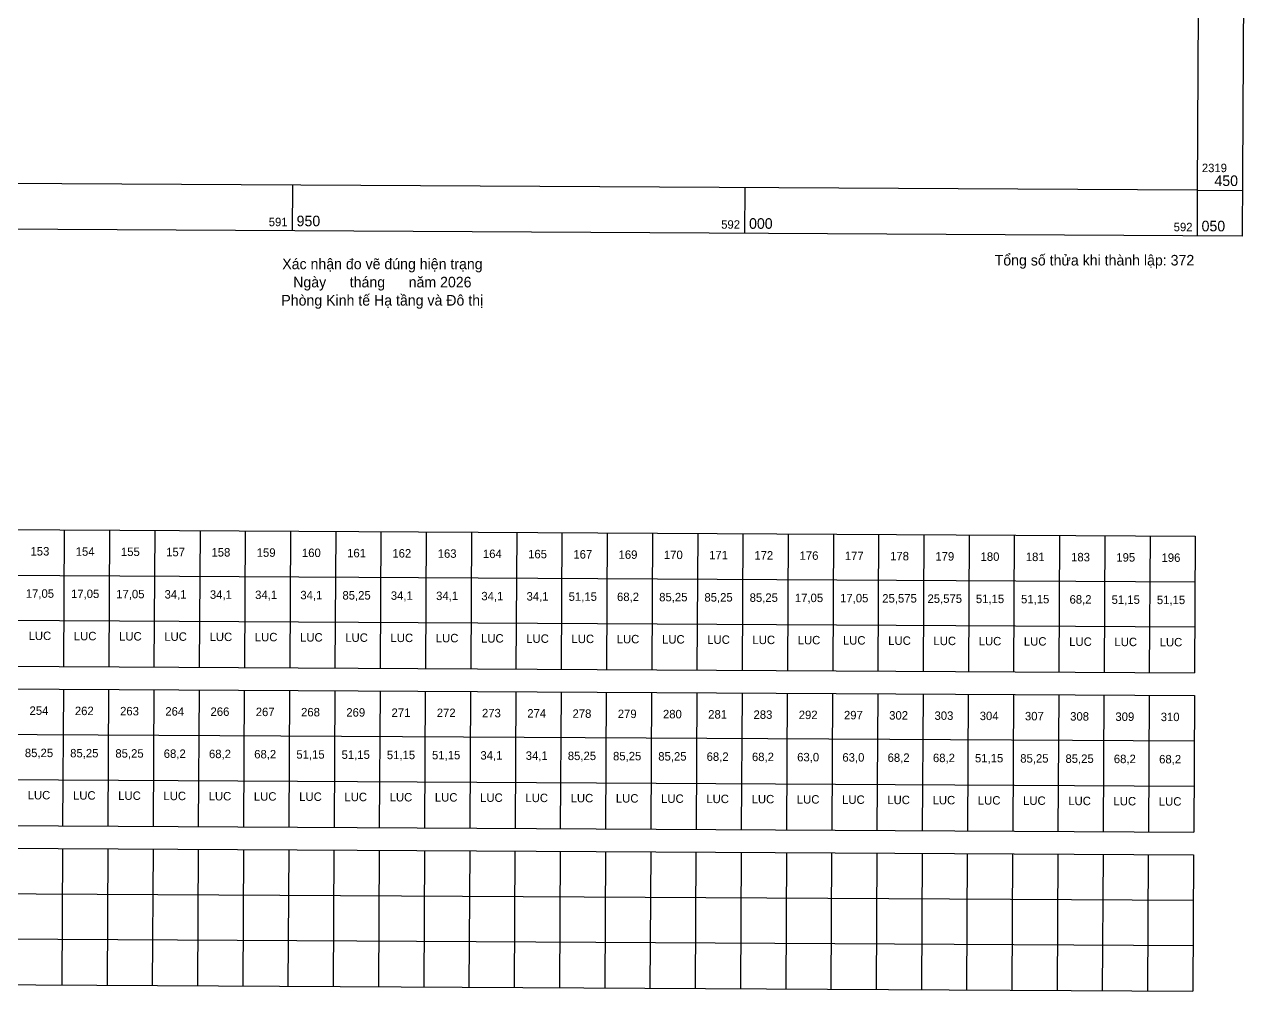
# Model space of a CAD drawing. Header units: metres. Extents: x 591850 to 11787374, y 2319432 to 2388242.
# Drawn here: x 11787159.1 to 11787305.3, y 2387736.4 to 2387850.7 of the extents above; entities that cross this region are included whole.
import ezdxf
from ezdxf.enums import TextEntityAlignment as Align

# ---------------------------------------------------------------- set-up
doc = ezdxf.new("R2010")
doc.units = ezdxf.units.M
doc.layers.add('FeatureAttribs', color=7, linetype='Continuous')
doc.layers.add('Level 63', color=7, linetype='Continuous')

# ---------------------------------------------------------------- blocks, each defined once
blk = doc.blocks.new('FEATURE')

msp = doc.modelspace()

# ---------------------------------------------------------------- linework, layer by layer
at = {"layer": 'Level 63', "color": 7}
for points in [[(11786919.91, 2388215.45), (11787305.28, 2388213.31), (11787303.14, 2387825.69), (11786917.79, 2387827.83), (11786919.91, 2388215.45)], [(11786925.24, 2388210.04), (11787299.89, 2388207.96), (11787297.82, 2387831.1), (11786923.17, 2387833.19), (11786925.24, 2388210.04)]]:
    msp.add_lwpolyline(points, close=True, dxfattribs=at)
for points in [[(11787190.78, 2387831.7, 0), (11787190.75, 2387826.31, 0)], [(11787244.3, 2387831.4, 0), (11787244.27, 2387826.02, 0)], [(11787297.82, 2387831.1, 0), (11787297.79, 2387825.72, 0)], [(11787297.82, 2387831.1, 0), (11787303.17, 2387831.07, 0)], [(11786922.94, 2387792.27, 0), (11787297.59, 2387790.19, 0)], [(11787163.79, 2387790.93, 0), (11787163.7, 2387774.78, 0)], [(11787169.14, 2387790.9, 0), (11787169.05, 2387774.75, 0)], [(11787174.49, 2387790.87, 0), (11787174.4, 2387774.72, 0)], [(11787179.85, 2387790.84, 0), (11787179.76, 2387774.69, 0)], [(11787185.2, 2387790.81, 0), (11787185.11, 2387774.66, 0)], [(11787190.55, 2387790.78, 0), (11787190.46, 2387774.63, 0)], [(11787195.9, 2387790.75, 0), (11787195.81, 2387774.6, 0)], [(11787201.25, 2387790.72, 0), (11787201.17, 2387774.57, 0)], [(11787206.61, 2387790.69, 0), (11787206.52, 2387774.54, 0)], [(11787211.96, 2387790.66, 0), (11787211.87, 2387774.51, 0)], [(11787217.31, 2387790.63, 0), (11787217.22, 2387774.48, 0)], [(11787222.66, 2387790.6, 0), (11787222.57, 2387774.45, 0)], [(11787228.01, 2387790.57, 0), (11787227.93, 2387774.42, 0)], [(11787233.37, 2387790.54, 0), (11787233.28, 2387774.39, 0)], [(11787238.72, 2387790.51, 0), (11787238.63, 2387774.36, 0)], [(11787244.07, 2387790.48, 0), (11787243.98, 2387774.33, 0)], [(11787249.42, 2387790.45, 0), (11787249.33, 2387774.3, 0)], [(11787254.78, 2387790.42, 0), (11787254.69, 2387774.27, 0)], [(11787260.13, 2387790.4, 0), (11787260.04, 2387774.24, 0)], [(11787265.48, 2387790.37, 0), (11787265.39, 2387774.21, 0)], [(11787270.83, 2387790.34, 0), (11787270.74, 2387774.18, 0)], [(11787276.18, 2387790.31, 0), (11787276.09, 2387774.15, 0)], [(11787281.54, 2387790.28, 0), (11787281.45, 2387774.13, 0)], [(11787286.89, 2387790.25, 0), (11787286.8, 2387774.1, 0)], [(11787292.24, 2387790.22, 0), (11787292.15, 2387774.07, 0)], [(11787297.59, 2387790.19, 0), (11787297.5, 2387774.04, 0)], [(11786922.91, 2387786.89, 0), (11787297.56, 2387784.8, 0)], [(11787297.53, 2387779.42, 0), (11786922.88, 2387781.5, 0)], [(11786922.86, 2387776.12, 0), (11787297.5, 2387774.04, 0)], [(11786922.84, 2387773.43, 0), (11787297.49, 2387771.34, 0)], [(11787163.69, 2387772.09, 0), (11787163.6, 2387755.94, 0)], [(11787169.04, 2387772.06, 0), (11787168.95, 2387755.91, 0)], [(11787174.39, 2387772.03, 0), (11787174.3, 2387755.88, 0)], [(11787179.74, 2387772, 0), (11787179.65, 2387755.85, 0)], [(11787185.09, 2387771.97, 0), (11787185.01, 2387755.82, 0)], [(11787190.45, 2387771.94, 0), (11787190.36, 2387755.79, 0)], [(11787195.8, 2387771.91, 0), (11787195.71, 2387755.76, 0)], [(11787201.15, 2387771.88, 0), (11787201.06, 2387755.73, 0)], [(11787206.5, 2387771.85, 0), (11787206.41, 2387755.7, 0)], [(11787211.85, 2387771.82, 0), (11787211.77, 2387755.67, 0)], [(11787217.21, 2387771.79, 0), (11787217.12, 2387755.64, 0)], [(11787222.56, 2387771.76, 0), (11787222.47, 2387755.61, 0)], [(11787227.91, 2387771.73, 0), (11787227.82, 2387755.58, 0)], [(11787233.26, 2387771.7, 0), (11787233.17, 2387755.55, 0)], [(11787238.62, 2387771.67, 0), (11787238.53, 2387755.52, 0)], [(11787243.97, 2387771.64, 0), (11787243.88, 2387755.49, 0)], [(11787249.32, 2387771.61, 0), (11787249.23, 2387755.46, 0)], [(11787254.67, 2387771.58, 0), (11787254.58, 2387755.43, 0)], [(11787260.02, 2387771.55, 0), (11787259.93, 2387755.4, 0)], [(11787265.38, 2387771.52, 0), (11787265.29, 2387755.37, 0)], [(11787270.73, 2387771.49, 0), (11787270.64, 2387755.34, 0)], [(11787276.08, 2387771.46, 0), (11787275.99, 2387755.31, 0)], [(11787281.43, 2387771.43, 0), (11787281.34, 2387755.28, 0)], [(11787286.78, 2387771.4, 0), (11787286.7, 2387755.25, 0)], [(11787292.14, 2387771.37, 0), (11787292.05, 2387755.22, 0)], [(11787297.49, 2387771.34, 0), (11787297.4, 2387755.19, 0)], [(11786922.81, 2387768.04, 0), (11787297.46, 2387765.96, 0)], [(11787297.43, 2387760.58, 0), (11786922.78, 2387762.66, 0)], [(11786922.75, 2387757.28, 0), (11787297.4, 2387755.19, 0)], [(11786922.74, 2387754.59, 0), (11787297.38, 2387752.5, 0)], [(11787163.58, 2387753.25, 0), (11787163.49, 2387737.1, 0)], [(11787168.93, 2387753.22, 0), (11787168.85, 2387737.07, 0)], [(11787174.29, 2387753.19, 0), (11787174.2, 2387737.04, 0)], [(11787179.64, 2387753.16, 0), (11787179.55, 2387737.01, 0)], [(11787184.99, 2387753.13, 0), (11787184.9, 2387736.98, 0)], [(11787190.34, 2387753.1, 0), (11787190.25, 2387736.95, 0)], [(11787195.69, 2387753.07, 0), (11787195.61, 2387736.92, 0)], [(11787201.05, 2387753.04, 0), (11787200.96, 2387736.89, 0)], [(11787206.4, 2387753.01, 0), (11787206.31, 2387736.86, 0)], [(11787211.75, 2387752.98, 0), (11787211.66, 2387736.83, 0)], [(11787217.1, 2387752.95, 0), (11787217.01, 2387736.8, 0)], [(11787222.46, 2387752.92, 0), (11787222.37, 2387736.77, 0)], [(11787227.81, 2387752.89, 0), (11787227.72, 2387736.74, 0)], [(11787233.16, 2387752.86, 0), (11787233.07, 2387736.71, 0)], [(11787238.51, 2387752.83, 0), (11787238.42, 2387736.68, 0)], [(11787243.86, 2387752.8, 0), (11787243.77, 2387736.65, 0)], [(11787249.22, 2387752.77, 0), (11787249.13, 2387736.62, 0)], [(11787254.57, 2387752.74, 0), (11787254.48, 2387736.59, 0)], [(11787259.92, 2387752.71, 0), (11787259.83, 2387736.56, 0)], [(11787265.27, 2387752.68, 0), (11787265.18, 2387736.53, 0)], [(11787270.62, 2387752.65, 0), (11787270.54, 2387736.5, 0)], [(11787275.98, 2387752.62, 0), (11787275.89, 2387736.47, 0)], [(11787281.33, 2387752.59, 0), (11787281.24, 2387736.44, 0)], [(11787286.68, 2387752.56, 0), (11787286.59, 2387736.41, 0)], [(11787292.03, 2387752.53, 0), (11787291.94, 2387736.38, 0)], [(11787297.38, 2387752.5, 0), (11787297.3, 2387736.35, 0)], [(11786922.71, 2387749.2, 0), (11787297.35, 2387747.12, 0)], [(11787297.33, 2387741.73, 0), (11786922.68, 2387743.82, 0)], [(11786922.65, 2387738.43, 0), (11787297.3, 2387736.35, 0)]]:
    msp.add_polyline3d(points, dxfattribs=at)

# ---------------------------------------------------------------- block references
at = {"layer": 'FeatureAttribs'}
ref = msp.add_blockref('FEATURE', (11787298.36, 2387833.25), dxfattribs=at)
ref.add_attrib('NAME', '2319', (11787298.36, 2387833.25), dxfattribs={"color": 7, "height": 1})
ref = msp.add_blockref('FEATURE', (11787302.64, 2387831.61), dxfattribs=at)
ref.add_attrib('NAME', '450', dxfattribs={"color": 7, "height": 1.25}).set_placement((11787302.64, 2387831.61), align=Align.RIGHT)
ref = msp.add_blockref('FEATURE', (11787190.21, 2387826.86), dxfattribs=at)
ref.add_attrib('NAME', '591', dxfattribs={"color": 7, "height": 1}).set_placement((11787190.21, 2387826.86), align=Align.RIGHT)
ref = msp.add_blockref('FEATURE', (11787191.28, 2387826.85), dxfattribs=at)
ref.add_attrib('NAME', '950', (11787191.28, 2387826.85), dxfattribs={"color": 7, "height": 1.25})
ref = msp.add_blockref('FEATURE', (11787243.73, 2387826.56), dxfattribs=at)
ref.add_attrib('NAME', '592', dxfattribs={"color": 7, "height": 1}).set_placement((11787243.73, 2387826.56), align=Align.RIGHT)
ref = msp.add_blockref('FEATURE', (11787244.8, 2387826.55), dxfattribs=at)
ref.add_attrib('NAME', '000', (11787244.8, 2387826.55), dxfattribs={"color": 7, "height": 1.25})
ref = msp.add_blockref('FEATURE', (11787298.33, 2387826.25), dxfattribs=at)
ref.add_attrib('NAME', '050', (11787298.33, 2387826.25), dxfattribs={"color": 7, "height": 1.25})
ref = msp.add_blockref('FEATURE', (11787297.26, 2387826.26), dxfattribs=at)
ref.add_attrib('NAME', '592', dxfattribs={"color": 7, "height": 1}).set_placement((11787297.26, 2387826.26), align=Align.RIGHT)
ref = msp.add_blockref('FEATURE', (11787201.43, 2387823.02), dxfattribs=at)
ref.add_attrib('NAME', 'Xác nhận đo vẽ đúng hiện trạng', dxfattribs={"color": 7, "height": 1.25}).set_placement((11787201.43, 2387823.02), align=Align.TOP_CENTER)
ref = msp.add_blockref('FEATURE', (11787297.46, 2387823.46), dxfattribs=at)
ref.add_attrib('NAME', 'Tổng số thửa khi thành lập: 372', dxfattribs={"color": 7, "height": 1.25}).set_placement((11787297.46, 2387823.46), align=Align.TOP_RIGHT)
ref = msp.add_blockref('FEATURE', (11787201.42, 2387820.87), dxfattribs=at)
ref.add_attrib('NAME', 'Ngày      tháng      năm 2026', dxfattribs={"color": 7, "height": 1.25}).set_placement((11787201.42, 2387820.87), align=Align.TOP_CENTER)
ref = msp.add_blockref('FEATURE', (11787201.41, 2387818.72), dxfattribs=at)
ref.add_attrib('NAME', 'Phòng Kinh tế Hạ tầng và Đô thị', dxfattribs={"color": 7, "height": 1.25}).set_placement((11787201.41, 2387818.72), align=Align.TOP_CENTER)
ref = msp.add_blockref('FEATURE', (11787160.91, 2387788.4), dxfattribs=at)
ref.add_attrib('NAME', '153', dxfattribs={"color": 2, "height": 1}).set_placement((11787160.91, 2387788.4), align=Align.MIDDLE_CENTER)
ref = msp.add_blockref('FEATURE', (11787166.26, 2387788.37), dxfattribs=at)
ref.add_attrib('NAME', '154', dxfattribs={"color": 2, "height": 1}).set_placement((11787166.26, 2387788.37), align=Align.MIDDLE_CENTER)
ref = msp.add_blockref('FEATURE', (11787171.61, 2387788.34), dxfattribs=at)
ref.add_attrib('NAME', '155', dxfattribs={"color": 2, "height": 1}).set_placement((11787171.61, 2387788.34), align=Align.MIDDLE_CENTER)
ref = msp.add_blockref('FEATURE', (11787176.96, 2387788.31), dxfattribs=at)
ref.add_attrib('NAME', '157', dxfattribs={"color": 2, "height": 1}).set_placement((11787176.96, 2387788.31), align=Align.MIDDLE_CENTER)
ref = msp.add_blockref('FEATURE', (11787182.32, 2387788.28), dxfattribs=at)
ref.add_attrib('NAME', '158', dxfattribs={"color": 2, "height": 1}).set_placement((11787182.32, 2387788.28), align=Align.MIDDLE_CENTER)
ref = msp.add_blockref('FEATURE', (11787187.67, 2387788.25), dxfattribs=at)
ref.add_attrib('NAME', '159', dxfattribs={"color": 2, "height": 1}).set_placement((11787187.67, 2387788.25), align=Align.MIDDLE_CENTER)
ref = msp.add_blockref('FEATURE', (11787193.02, 2387788.22), dxfattribs=at)
ref.add_attrib('NAME', '160', dxfattribs={"color": 2, "height": 1}).set_placement((11787193.02, 2387788.22), align=Align.MIDDLE_CENTER)
ref = msp.add_blockref('FEATURE', (11787198.37, 2387788.19), dxfattribs=at)
ref.add_attrib('NAME', '161', dxfattribs={"color": 2, "height": 1}).set_placement((11787198.37, 2387788.19), align=Align.MIDDLE_CENTER)
ref = msp.add_blockref('FEATURE', (11787203.72, 2387788.16), dxfattribs=at)
ref.add_attrib('NAME', '162', dxfattribs={"color": 2, "height": 1}).set_placement((11787203.72, 2387788.16), align=Align.MIDDLE_CENTER)
ref = msp.add_blockref('FEATURE', (11787209.08, 2387788.13), dxfattribs=at)
ref.add_attrib('NAME', '163', dxfattribs={"color": 2, "height": 1}).set_placement((11787209.08, 2387788.13), align=Align.MIDDLE_CENTER)
ref = msp.add_blockref('FEATURE', (11787214.43, 2387788.1), dxfattribs=at)
ref.add_attrib('NAME', '164', dxfattribs={"color": 2, "height": 1}).set_placement((11787214.43, 2387788.1), align=Align.MIDDLE_CENTER)
ref = msp.add_blockref('FEATURE', (11787219.78, 2387788.07), dxfattribs=at)
ref.add_attrib('NAME', '165', dxfattribs={"color": 2, "height": 1}).set_placement((11787219.78, 2387788.07), align=Align.MIDDLE_CENTER)
ref = msp.add_blockref('FEATURE', (11787225.13, 2387788.04), dxfattribs=at)
ref.add_attrib('NAME', '167', dxfattribs={"color": 2, "height": 1}).set_placement((11787225.13, 2387788.04), align=Align.MIDDLE_CENTER)
ref = msp.add_blockref('FEATURE', (11787230.48, 2387788.01), dxfattribs=at)
ref.add_attrib('NAME', '169', dxfattribs={"color": 2, "height": 1}).set_placement((11787230.48, 2387788.01), align=Align.MIDDLE_CENTER)
ref = msp.add_blockref('FEATURE', (11787235.84, 2387787.98), dxfattribs=at)
ref.add_attrib('NAME', '170', dxfattribs={"color": 2, "height": 1}).set_placement((11787235.84, 2387787.98), align=Align.MIDDLE_CENTER)
ref = msp.add_blockref('FEATURE', (11787241.19, 2387787.95), dxfattribs=at)
ref.add_attrib('NAME', '171', dxfattribs={"color": 2, "height": 1}).set_placement((11787241.19, 2387787.95), align=Align.MIDDLE_CENTER)
ref = msp.add_blockref('FEATURE', (11787246.54, 2387787.92), dxfattribs=at)
ref.add_attrib('NAME', '172', dxfattribs={"color": 2, "height": 1}).set_placement((11787246.54, 2387787.92), align=Align.MIDDLE_CENTER)
ref = msp.add_blockref('FEATURE', (11787251.89, 2387787.89), dxfattribs=at)
ref.add_attrib('NAME', '176', dxfattribs={"color": 2, "height": 1}).set_placement((11787251.89, 2387787.89), align=Align.MIDDLE_CENTER)
ref = msp.add_blockref('FEATURE', (11787257.24, 2387787.86), dxfattribs=at)
ref.add_attrib('NAME', '177', dxfattribs={"color": 2, "height": 1}).set_placement((11787257.24, 2387787.86), align=Align.MIDDLE_CENTER)
ref = msp.add_blockref('FEATURE', (11787262.6, 2387787.83), dxfattribs=at)
ref.add_attrib('NAME', '178', dxfattribs={"color": 2, "height": 1}).set_placement((11787262.6, 2387787.83), align=Align.MIDDLE_CENTER)
ref = msp.add_blockref('FEATURE', (11787267.95, 2387787.8), dxfattribs=at)
ref.add_attrib('NAME', '179', dxfattribs={"color": 2, "height": 1}).set_placement((11787267.95, 2387787.8), align=Align.MIDDLE_CENTER)
ref = msp.add_blockref('FEATURE', (11787273.3, 2387787.77), dxfattribs=at)
ref.add_attrib('NAME', '180', dxfattribs={"color": 2, "height": 1}).set_placement((11787273.3, 2387787.77), align=Align.MIDDLE_CENTER)
ref = msp.add_blockref('FEATURE', (11787278.65, 2387787.74), dxfattribs=at)
ref.add_attrib('NAME', '181', dxfattribs={"color": 2, "height": 1}).set_placement((11787278.65, 2387787.74), align=Align.MIDDLE_CENTER)
ref = msp.add_blockref('FEATURE', (11787284.01, 2387787.71), dxfattribs=at)
ref.add_attrib('NAME', '183', dxfattribs={"color": 2, "height": 1}).set_placement((11787284.01, 2387787.71), align=Align.MIDDLE_CENTER)
ref = msp.add_blockref('FEATURE', (11787289.36, 2387787.68), dxfattribs=at)
ref.add_attrib('NAME', '195', dxfattribs={"color": 2, "height": 1}).set_placement((11787289.36, 2387787.68), align=Align.MIDDLE_CENTER)
ref = msp.add_blockref('FEATURE', (11787294.71, 2387787.65), dxfattribs=at)
ref.add_attrib('NAME', '196', dxfattribs={"color": 2, "height": 1}).set_placement((11787294.71, 2387787.65), align=Align.MIDDLE_CENTER)
ref = msp.add_blockref('FEATURE', (11787160.91, 2387783.4), dxfattribs=at)
ref.add_attrib('NAME', '17,05', dxfattribs={"color": 1, "height": 1}).set_placement((11787160.91, 2387783.4), align=Align.MIDDLE_CENTER)
ref = msp.add_blockref('FEATURE', (11787166.26, 2387783.37), dxfattribs=at)
ref.add_attrib('NAME', '17,05', dxfattribs={"color": 1, "height": 1}).set_placement((11787166.26, 2387783.37), align=Align.MIDDLE_CENTER)
ref = msp.add_blockref('FEATURE', (11787171.61, 2387783.34), dxfattribs=at)
ref.add_attrib('NAME', '17,05', dxfattribs={"color": 1, "height": 1}).set_placement((11787171.61, 2387783.34), align=Align.MIDDLE_CENTER)
ref = msp.add_blockref('FEATURE', (11787176.96, 2387783.31), dxfattribs=at)
ref.add_attrib('NAME', '34,1', dxfattribs={"color": 1, "height": 1}).set_placement((11787176.96, 2387783.31), align=Align.MIDDLE_CENTER)
ref = msp.add_blockref('FEATURE', (11787182.32, 2387783.28), dxfattribs=at)
ref.add_attrib('NAME', '34,1', dxfattribs={"color": 1, "height": 1}).set_placement((11787182.32, 2387783.28), align=Align.MIDDLE_CENTER)
ref = msp.add_blockref('FEATURE', (11787187.67, 2387783.25), dxfattribs=at)
ref.add_attrib('NAME', '34,1', dxfattribs={"color": 1, "height": 1}).set_placement((11787187.67, 2387783.25), align=Align.MIDDLE_CENTER)
ref = msp.add_blockref('FEATURE', (11787193.02, 2387783.22), dxfattribs=at)
ref.add_attrib('NAME', '34,1', dxfattribs={"color": 1, "height": 1}).set_placement((11787193.02, 2387783.22), align=Align.MIDDLE_CENTER)
ref = msp.add_blockref('FEATURE', (11787198.37, 2387783.19), dxfattribs=at)
ref.add_attrib('NAME', '85,25', dxfattribs={"color": 1, "height": 1}).set_placement((11787198.37, 2387783.19), align=Align.MIDDLE_CENTER)
ref = msp.add_blockref('FEATURE', (11787203.72, 2387783.16), dxfattribs=at)
ref.add_attrib('NAME', '34,1', dxfattribs={"color": 1, "height": 1}).set_placement((11787203.72, 2387783.16), align=Align.MIDDLE_CENTER)
ref = msp.add_blockref('FEATURE', (11787209.08, 2387783.13), dxfattribs=at)
ref.add_attrib('NAME', '34,1', dxfattribs={"color": 1, "height": 1}).set_placement((11787209.08, 2387783.13), align=Align.MIDDLE_CENTER)
ref = msp.add_blockref('FEATURE', (11787214.43, 2387783.1), dxfattribs=at)
ref.add_attrib('NAME', '34,1', dxfattribs={"color": 1, "height": 1}).set_placement((11787214.43, 2387783.1), align=Align.MIDDLE_CENTER)
ref = msp.add_blockref('FEATURE', (11787219.78, 2387783.07), dxfattribs=at)
ref.add_attrib('NAME', '34,1', dxfattribs={"color": 1, "height": 1}).set_placement((11787219.78, 2387783.07), align=Align.MIDDLE_CENTER)
ref = msp.add_blockref('FEATURE', (11787225.13, 2387783.04), dxfattribs=at)
ref.add_attrib('NAME', '51,15', dxfattribs={"color": 1, "height": 1}).set_placement((11787225.13, 2387783.04), align=Align.MIDDLE_CENTER)
ref = msp.add_blockref('FEATURE', (11787230.48, 2387783.01), dxfattribs=at)
ref.add_attrib('NAME', '68,2', dxfattribs={"color": 1, "height": 1}).set_placement((11787230.48, 2387783.01), align=Align.MIDDLE_CENTER)
ref = msp.add_blockref('FEATURE', (11787235.84, 2387782.98), dxfattribs=at)
ref.add_attrib('NAME', '85,25', dxfattribs={"color": 1, "height": 1}).set_placement((11787235.84, 2387782.98), align=Align.MIDDLE_CENTER)
ref = msp.add_blockref('FEATURE', (11787241.19, 2387782.95), dxfattribs=at)
ref.add_attrib('NAME', '85,25', dxfattribs={"color": 1, "height": 1}).set_placement((11787241.19, 2387782.95), align=Align.MIDDLE_CENTER)
ref = msp.add_blockref('FEATURE', (11787246.54, 2387782.92), dxfattribs=at)
ref.add_attrib('NAME', '85,25', dxfattribs={"color": 1, "height": 1}).set_placement((11787246.54, 2387782.92), align=Align.MIDDLE_CENTER)
ref = msp.add_blockref('FEATURE', (11787251.89, 2387782.89), dxfattribs=at)
ref.add_attrib('NAME', '17,05', dxfattribs={"color": 1, "height": 1}).set_placement((11787251.89, 2387782.89), align=Align.MIDDLE_CENTER)
ref = msp.add_blockref('FEATURE', (11787257.24, 2387782.86), dxfattribs=at)
ref.add_attrib('NAME', '17,05', dxfattribs={"color": 1, "height": 1}).set_placement((11787257.24, 2387782.86), align=Align.MIDDLE_CENTER)
ref = msp.add_blockref('FEATURE', (11787262.6, 2387782.83), dxfattribs=at)
ref.add_attrib('NAME', '25,575', dxfattribs={"color": 1, "height": 1}).set_placement((11787262.6, 2387782.83), align=Align.MIDDLE_CENTER)
ref = msp.add_blockref('FEATURE', (11787267.95, 2387782.8), dxfattribs=at)
ref.add_attrib('NAME', '25,575', dxfattribs={"color": 1, "height": 1}).set_placement((11787267.95, 2387782.8), align=Align.MIDDLE_CENTER)
ref = msp.add_blockref('FEATURE', (11787273.3, 2387782.77), dxfattribs=at)
ref.add_attrib('NAME', '51,15', dxfattribs={"color": 1, "height": 1}).set_placement((11787273.3, 2387782.77), align=Align.MIDDLE_CENTER)
ref = msp.add_blockref('FEATURE', (11787278.65, 2387782.74), dxfattribs=at)
ref.add_attrib('NAME', '51,15', dxfattribs={"color": 1, "height": 1}).set_placement((11787278.65, 2387782.74), align=Align.MIDDLE_CENTER)
ref = msp.add_blockref('FEATURE', (11787284.01, 2387782.71), dxfattribs=at)
ref.add_attrib('NAME', '68,2', dxfattribs={"color": 1, "height": 1}).set_placement((11787284.01, 2387782.71), align=Align.MIDDLE_CENTER)
ref = msp.add_blockref('FEATURE', (11787289.36, 2387782.68), dxfattribs=at)
ref.add_attrib('NAME', '51,15', dxfattribs={"color": 1, "height": 1}).set_placement((11787289.36, 2387782.68), align=Align.MIDDLE_CENTER)
ref = msp.add_blockref('FEATURE', (11787294.71, 2387782.65), dxfattribs=at)
ref.add_attrib('NAME', '51,15', dxfattribs={"color": 1, "height": 1}).set_placement((11787294.71, 2387782.65), align=Align.MIDDLE_CENTER)
ref = msp.add_blockref('FEATURE', (11787160.91, 2387778.4), dxfattribs=at)
ref.add_attrib('NAME', 'LUC', dxfattribs={"color": 3, "height": 1}).set_placement((11787160.91, 2387778.4), align=Align.MIDDLE_CENTER)
ref = msp.add_blockref('FEATURE', (11787166.26, 2387778.37), dxfattribs=at)
ref.add_attrib('NAME', 'LUC', dxfattribs={"color": 3, "height": 1}).set_placement((11787166.26, 2387778.37), align=Align.MIDDLE_CENTER)
ref = msp.add_blockref('FEATURE', (11787171.61, 2387778.34), dxfattribs=at)
ref.add_attrib('NAME', 'LUC', dxfattribs={"color": 3, "height": 1}).set_placement((11787171.61, 2387778.34), align=Align.MIDDLE_CENTER)
ref = msp.add_blockref('FEATURE', (11787176.96, 2387778.31), dxfattribs=at)
ref.add_attrib('NAME', 'LUC', dxfattribs={"color": 3, "height": 1}).set_placement((11787176.96, 2387778.31), align=Align.MIDDLE_CENTER)
ref = msp.add_blockref('FEATURE', (11787182.32, 2387778.28), dxfattribs=at)
ref.add_attrib('NAME', 'LUC', dxfattribs={"color": 3, "height": 1}).set_placement((11787182.32, 2387778.28), align=Align.MIDDLE_CENTER)
ref = msp.add_blockref('FEATURE', (11787187.67, 2387778.25), dxfattribs=at)
ref.add_attrib('NAME', 'LUC', dxfattribs={"color": 3, "height": 1}).set_placement((11787187.67, 2387778.25), align=Align.MIDDLE_CENTER)
ref = msp.add_blockref('FEATURE', (11787193.02, 2387778.22), dxfattribs=at)
ref.add_attrib('NAME', 'LUC', dxfattribs={"color": 3, "height": 1}).set_placement((11787193.02, 2387778.22), align=Align.MIDDLE_CENTER)
ref = msp.add_blockref('FEATURE', (11787198.37, 2387778.19), dxfattribs=at)
ref.add_attrib('NAME', 'LUC', dxfattribs={"color": 3, "height": 1}).set_placement((11787198.37, 2387778.19), align=Align.MIDDLE_CENTER)
ref = msp.add_blockref('FEATURE', (11787203.72, 2387778.16), dxfattribs=at)
ref.add_attrib('NAME', 'LUC', dxfattribs={"color": 3, "height": 1}).set_placement((11787203.72, 2387778.16), align=Align.MIDDLE_CENTER)
ref = msp.add_blockref('FEATURE', (11787209.08, 2387778.13), dxfattribs=at)
ref.add_attrib('NAME', 'LUC', dxfattribs={"color": 3, "height": 1}).set_placement((11787209.08, 2387778.13), align=Align.MIDDLE_CENTER)
ref = msp.add_blockref('FEATURE', (11787214.43, 2387778.1), dxfattribs=at)
ref.add_attrib('NAME', 'LUC', dxfattribs={"color": 3, "height": 1}).set_placement((11787214.43, 2387778.1), align=Align.MIDDLE_CENTER)
ref = msp.add_blockref('FEATURE', (11787219.78, 2387778.07), dxfattribs=at)
ref.add_attrib('NAME', 'LUC', dxfattribs={"color": 3, "height": 1}).set_placement((11787219.78, 2387778.07), align=Align.MIDDLE_CENTER)
ref = msp.add_blockref('FEATURE', (11787225.13, 2387778.04), dxfattribs=at)
ref.add_attrib('NAME', 'LUC', dxfattribs={"color": 3, "height": 1}).set_placement((11787225.13, 2387778.04), align=Align.MIDDLE_CENTER)
ref = msp.add_blockref('FEATURE', (11787230.48, 2387778.01), dxfattribs=at)
ref.add_attrib('NAME', 'LUC', dxfattribs={"color": 3, "height": 1}).set_placement((11787230.48, 2387778.01), align=Align.MIDDLE_CENTER)
ref = msp.add_blockref('FEATURE', (11787235.84, 2387777.98), dxfattribs=at)
ref.add_attrib('NAME', 'LUC', dxfattribs={"color": 3, "height": 1}).set_placement((11787235.84, 2387777.98), align=Align.MIDDLE_CENTER)
ref = msp.add_blockref('FEATURE', (11787241.19, 2387777.95), dxfattribs=at)
ref.add_attrib('NAME', 'LUC', dxfattribs={"color": 3, "height": 1}).set_placement((11787241.19, 2387777.95), align=Align.MIDDLE_CENTER)
ref = msp.add_blockref('FEATURE', (11787246.54, 2387777.92), dxfattribs=at)
ref.add_attrib('NAME', 'LUC', dxfattribs={"color": 3, "height": 1}).set_placement((11787246.54, 2387777.92), align=Align.MIDDLE_CENTER)
ref = msp.add_blockref('FEATURE', (11787251.89, 2387777.89), dxfattribs=at)
ref.add_attrib('NAME', 'LUC', dxfattribs={"color": 3, "height": 1}).set_placement((11787251.89, 2387777.89), align=Align.MIDDLE_CENTER)
ref = msp.add_blockref('FEATURE', (11787257.24, 2387777.86), dxfattribs=at)
ref.add_attrib('NAME', 'LUC', dxfattribs={"color": 3, "height": 1}).set_placement((11787257.24, 2387777.86), align=Align.MIDDLE_CENTER)
ref = msp.add_blockref('FEATURE', (11787262.6, 2387777.83), dxfattribs=at)
ref.add_attrib('NAME', 'LUC', dxfattribs={"color": 3, "height": 1}).set_placement((11787262.6, 2387777.83), align=Align.MIDDLE_CENTER)
ref = msp.add_blockref('FEATURE', (11787267.95, 2387777.8), dxfattribs=at)
ref.add_attrib('NAME', 'LUC', dxfattribs={"color": 3, "height": 1}).set_placement((11787267.95, 2387777.8), align=Align.MIDDLE_CENTER)
ref = msp.add_blockref('FEATURE', (11787273.3, 2387777.77), dxfattribs=at)
ref.add_attrib('NAME', 'LUC', dxfattribs={"color": 3, "height": 1}).set_placement((11787273.3, 2387777.77), align=Align.MIDDLE_CENTER)
ref = msp.add_blockref('FEATURE', (11787278.65, 2387777.74), dxfattribs=at)
ref.add_attrib('NAME', 'LUC', dxfattribs={"color": 3, "height": 1}).set_placement((11787278.65, 2387777.74), align=Align.MIDDLE_CENTER)
ref = msp.add_blockref('FEATURE', (11787284.01, 2387777.71), dxfattribs=at)
ref.add_attrib('NAME', 'LUC', dxfattribs={"color": 3, "height": 1}).set_placement((11787284.01, 2387777.71), align=Align.MIDDLE_CENTER)
ref = msp.add_blockref('FEATURE', (11787289.36, 2387777.68), dxfattribs=at)
ref.add_attrib('NAME', 'LUC', dxfattribs={"color": 3, "height": 1}).set_placement((11787289.36, 2387777.68), align=Align.MIDDLE_CENTER)
ref = msp.add_blockref('FEATURE', (11787294.71, 2387777.65), dxfattribs=at)
ref.add_attrib('NAME', 'LUC', dxfattribs={"color": 3, "height": 1}).set_placement((11787294.71, 2387777.65), align=Align.MIDDLE_CENTER)
ref = msp.add_blockref('FEATURE', (11787160.8, 2387769.55), dxfattribs=at)
ref.add_attrib('NAME', '254', dxfattribs={"color": 2, "height": 1}).set_placement((11787160.8, 2387769.55), align=Align.MIDDLE_CENTER)
ref = msp.add_blockref('FEATURE', (11787166.16, 2387769.52), dxfattribs=at)
ref.add_attrib('NAME', '262', dxfattribs={"color": 2, "height": 1}).set_placement((11787166.16, 2387769.52), align=Align.MIDDLE_CENTER)
ref = msp.add_blockref('FEATURE', (11787171.51, 2387769.49), dxfattribs=at)
ref.add_attrib('NAME', '263', dxfattribs={"color": 2, "height": 1}).set_placement((11787171.51, 2387769.49), align=Align.MIDDLE_CENTER)
ref = msp.add_blockref('FEATURE', (11787176.86, 2387769.46), dxfattribs=at)
ref.add_attrib('NAME', '264', dxfattribs={"color": 2, "height": 1}).set_placement((11787176.86, 2387769.46), align=Align.MIDDLE_CENTER)
ref = msp.add_blockref('FEATURE', (11787182.21, 2387769.43), dxfattribs=at)
ref.add_attrib('NAME', '266', dxfattribs={"color": 2, "height": 1}).set_placement((11787182.21, 2387769.43), align=Align.MIDDLE_CENTER)
ref = msp.add_blockref('FEATURE', (11787187.56, 2387769.4), dxfattribs=at)
ref.add_attrib('NAME', '267', dxfattribs={"color": 2, "height": 1}).set_placement((11787187.56, 2387769.4), align=Align.MIDDLE_CENTER)
ref = msp.add_blockref('FEATURE', (11787192.92, 2387769.37), dxfattribs=at)
ref.add_attrib('NAME', '268', dxfattribs={"color": 2, "height": 1}).set_placement((11787192.92, 2387769.37), align=Align.MIDDLE_CENTER)
ref = msp.add_blockref('FEATURE', (11787198.27, 2387769.34), dxfattribs=at)
ref.add_attrib('NAME', '269', dxfattribs={"color": 2, "height": 1}).set_placement((11787198.27, 2387769.34), align=Align.MIDDLE_CENTER)
ref = msp.add_blockref('FEATURE', (11787203.62, 2387769.31), dxfattribs=at)
ref.add_attrib('NAME', '271', dxfattribs={"color": 2, "height": 1}).set_placement((11787203.62, 2387769.31), align=Align.MIDDLE_CENTER)
ref = msp.add_blockref('FEATURE', (11787208.97, 2387769.29), dxfattribs=at)
ref.add_attrib('NAME', '272', dxfattribs={"color": 2, "height": 1}).set_placement((11787208.97, 2387769.29), align=Align.MIDDLE_CENTER)
ref = msp.add_blockref('FEATURE', (11787214.32, 2387769.26), dxfattribs=at)
ref.add_attrib('NAME', '273', dxfattribs={"color": 2, "height": 1}).set_placement((11787214.32, 2387769.26), align=Align.MIDDLE_CENTER)
ref = msp.add_blockref('FEATURE', (11787219.68, 2387769.23), dxfattribs=at)
ref.add_attrib('NAME', '274', dxfattribs={"color": 2, "height": 1}).set_placement((11787219.68, 2387769.23), align=Align.MIDDLE_CENTER)
ref = msp.add_blockref('FEATURE', (11787225.03, 2387769.2), dxfattribs=at)
ref.add_attrib('NAME', '278', dxfattribs={"color": 2, "height": 1}).set_placement((11787225.03, 2387769.2), align=Align.MIDDLE_CENTER)
ref = msp.add_blockref('FEATURE', (11787230.38, 2387769.17), dxfattribs=at)
ref.add_attrib('NAME', '279', dxfattribs={"color": 2, "height": 1}).set_placement((11787230.38, 2387769.17), align=Align.MIDDLE_CENTER)
ref = msp.add_blockref('FEATURE', (11787235.73, 2387769.14), dxfattribs=at)
ref.add_attrib('NAME', '280', dxfattribs={"color": 2, "height": 1}).set_placement((11787235.73, 2387769.14), align=Align.MIDDLE_CENTER)
ref = msp.add_blockref('FEATURE', (11787241.08, 2387769.11), dxfattribs=at)
ref.add_attrib('NAME', '281', dxfattribs={"color": 2, "height": 1}).set_placement((11787241.08, 2387769.11), align=Align.MIDDLE_CENTER)
ref = msp.add_blockref('FEATURE', (11787246.44, 2387769.08), dxfattribs=at)
ref.add_attrib('NAME', '283', dxfattribs={"color": 2, "height": 1}).set_placement((11787246.44, 2387769.08), align=Align.MIDDLE_CENTER)
ref = msp.add_blockref('FEATURE', (11787251.79, 2387769.05), dxfattribs=at)
ref.add_attrib('NAME', '292', dxfattribs={"color": 2, "height": 1}).set_placement((11787251.79, 2387769.05), align=Align.MIDDLE_CENTER)
ref = msp.add_blockref('FEATURE', (11787257.14, 2387769.02), dxfattribs=at)
ref.add_attrib('NAME', '297', dxfattribs={"color": 2, "height": 1}).set_placement((11787257.14, 2387769.02), align=Align.MIDDLE_CENTER)
ref = msp.add_blockref('FEATURE', (11787262.49, 2387768.99), dxfattribs=at)
ref.add_attrib('NAME', '302', dxfattribs={"color": 2, "height": 1}).set_placement((11787262.49, 2387768.99), align=Align.MIDDLE_CENTER)
ref = msp.add_blockref('FEATURE', (11787267.85, 2387768.96), dxfattribs=at)
ref.add_attrib('NAME', '303', dxfattribs={"color": 2, "height": 1}).set_placement((11787267.85, 2387768.96), align=Align.MIDDLE_CENTER)
ref = msp.add_blockref('FEATURE', (11787273.2, 2387768.93), dxfattribs=at)
ref.add_attrib('NAME', '304', dxfattribs={"color": 2, "height": 1}).set_placement((11787273.2, 2387768.93), align=Align.MIDDLE_CENTER)
ref = msp.add_blockref('FEATURE', (11787278.55, 2387768.9), dxfattribs=at)
ref.add_attrib('NAME', '307', dxfattribs={"color": 2, "height": 1}).set_placement((11787278.55, 2387768.9), align=Align.MIDDLE_CENTER)
ref = msp.add_blockref('FEATURE', (11787283.9, 2387768.87), dxfattribs=at)
ref.add_attrib('NAME', '308', dxfattribs={"color": 2, "height": 1}).set_placement((11787283.9, 2387768.87), align=Align.MIDDLE_CENTER)
ref = msp.add_blockref('FEATURE', (11787289.25, 2387768.84), dxfattribs=at)
ref.add_attrib('NAME', '309', dxfattribs={"color": 2, "height": 1}).set_placement((11787289.25, 2387768.84), align=Align.MIDDLE_CENTER)
ref = msp.add_blockref('FEATURE', (11787294.61, 2387768.81), dxfattribs=at)
ref.add_attrib('NAME', '310', dxfattribs={"color": 2, "height": 1}).set_placement((11787294.61, 2387768.81), align=Align.MIDDLE_CENTER)
ref = msp.add_blockref('FEATURE', (11787160.8, 2387764.55), dxfattribs=at)
ref.add_attrib('NAME', '85,25', dxfattribs={"color": 1, "height": 1}).set_placement((11787160.8, 2387764.55), align=Align.MIDDLE_CENTER)
ref = msp.add_blockref('FEATURE', (11787166.16, 2387764.52), dxfattribs=at)
ref.add_attrib('NAME', '85,25', dxfattribs={"color": 1, "height": 1}).set_placement((11787166.16, 2387764.52), align=Align.MIDDLE_CENTER)
ref = msp.add_blockref('FEATURE', (11787171.51, 2387764.49), dxfattribs=at)
ref.add_attrib('NAME', '85,25', dxfattribs={"color": 1, "height": 1}).set_placement((11787171.51, 2387764.49), align=Align.MIDDLE_CENTER)
ref = msp.add_blockref('FEATURE', (11787176.86, 2387764.46), dxfattribs=at)
ref.add_attrib('NAME', '68,2', dxfattribs={"color": 1, "height": 1}).set_placement((11787176.86, 2387764.46), align=Align.MIDDLE_CENTER)
ref = msp.add_blockref('FEATURE', (11787182.21, 2387764.43), dxfattribs=at)
ref.add_attrib('NAME', '68,2', dxfattribs={"color": 1, "height": 1}).set_placement((11787182.21, 2387764.43), align=Align.MIDDLE_CENTER)
ref = msp.add_blockref('FEATURE', (11787187.56, 2387764.4), dxfattribs=at)
ref.add_attrib('NAME', '68,2', dxfattribs={"color": 1, "height": 1}).set_placement((11787187.56, 2387764.4), align=Align.MIDDLE_CENTER)
ref = msp.add_blockref('FEATURE', (11787192.92, 2387764.37), dxfattribs=at)
ref.add_attrib('NAME', '51,15', dxfattribs={"color": 1, "height": 1}).set_placement((11787192.92, 2387764.37), align=Align.MIDDLE_CENTER)
ref = msp.add_blockref('FEATURE', (11787198.27, 2387764.34), dxfattribs=at)
ref.add_attrib('NAME', '51,15', dxfattribs={"color": 1, "height": 1}).set_placement((11787198.27, 2387764.34), align=Align.MIDDLE_CENTER)
ref = msp.add_blockref('FEATURE', (11787203.62, 2387764.31), dxfattribs=at)
ref.add_attrib('NAME', '51,15', dxfattribs={"color": 1, "height": 1}).set_placement((11787203.62, 2387764.31), align=Align.MIDDLE_CENTER)
ref = msp.add_blockref('FEATURE', (11787208.97, 2387764.29), dxfattribs=at)
ref.add_attrib('NAME', '51,15', dxfattribs={"color": 1, "height": 1}).set_placement((11787208.97, 2387764.29), align=Align.MIDDLE_CENTER)
ref = msp.add_blockref('FEATURE', (11787214.32, 2387764.26), dxfattribs=at)
ref.add_attrib('NAME', '34,1', dxfattribs={"color": 1, "height": 1}).set_placement((11787214.32, 2387764.26), align=Align.MIDDLE_CENTER)
ref = msp.add_blockref('FEATURE', (11787219.68, 2387764.23), dxfattribs=at)
ref.add_attrib('NAME', '34,1', dxfattribs={"color": 1, "height": 1}).set_placement((11787219.68, 2387764.23), align=Align.MIDDLE_CENTER)
ref = msp.add_blockref('FEATURE', (11787225.03, 2387764.2), dxfattribs=at)
ref.add_attrib('NAME', '85,25', dxfattribs={"color": 1, "height": 1}).set_placement((11787225.03, 2387764.2), align=Align.MIDDLE_CENTER)
ref = msp.add_blockref('FEATURE', (11787230.38, 2387764.17), dxfattribs=at)
ref.add_attrib('NAME', '85,25', dxfattribs={"color": 1, "height": 1}).set_placement((11787230.38, 2387764.17), align=Align.MIDDLE_CENTER)
ref = msp.add_blockref('FEATURE', (11787235.73, 2387764.14), dxfattribs=at)
ref.add_attrib('NAME', '85,25', dxfattribs={"color": 1, "height": 1}).set_placement((11787235.73, 2387764.14), align=Align.MIDDLE_CENTER)
ref = msp.add_blockref('FEATURE', (11787241.08, 2387764.11), dxfattribs=at)
ref.add_attrib('NAME', '68,2', dxfattribs={"color": 1, "height": 1}).set_placement((11787241.08, 2387764.11), align=Align.MIDDLE_CENTER)
ref = msp.add_blockref('FEATURE', (11787246.44, 2387764.08), dxfattribs=at)
ref.add_attrib('NAME', '68,2', dxfattribs={"color": 1, "height": 1}).set_placement((11787246.44, 2387764.08), align=Align.MIDDLE_CENTER)
ref = msp.add_blockref('FEATURE', (11787251.79, 2387764.05), dxfattribs=at)
ref.add_attrib('NAME', '63,0', dxfattribs={"color": 1, "height": 1}).set_placement((11787251.79, 2387764.05), align=Align.MIDDLE_CENTER)
ref = msp.add_blockref('FEATURE', (11787257.14, 2387764.02), dxfattribs=at)
ref.add_attrib('NAME', '63,0', dxfattribs={"color": 1, "height": 1}).set_placement((11787257.14, 2387764.02), align=Align.MIDDLE_CENTER)
ref = msp.add_blockref('FEATURE', (11787262.49, 2387763.99), dxfattribs=at)
ref.add_attrib('NAME', '68,2', dxfattribs={"color": 1, "height": 1}).set_placement((11787262.49, 2387763.99), align=Align.MIDDLE_CENTER)
ref = msp.add_blockref('FEATURE', (11787267.85, 2387763.96), dxfattribs=at)
ref.add_attrib('NAME', '68,2', dxfattribs={"color": 1, "height": 1}).set_placement((11787267.85, 2387763.96), align=Align.MIDDLE_CENTER)
ref = msp.add_blockref('FEATURE', (11787273.2, 2387763.93), dxfattribs=at)
ref.add_attrib('NAME', '51,15', dxfattribs={"color": 1, "height": 1}).set_placement((11787273.2, 2387763.93), align=Align.MIDDLE_CENTER)
ref = msp.add_blockref('FEATURE', (11787278.55, 2387763.9), dxfattribs=at)
ref.add_attrib('NAME', '85,25', dxfattribs={"color": 1, "height": 1}).set_placement((11787278.55, 2387763.9), align=Align.MIDDLE_CENTER)
ref = msp.add_blockref('FEATURE', (11787283.9, 2387763.87), dxfattribs=at)
ref.add_attrib('NAME', '85,25', dxfattribs={"color": 1, "height": 1}).set_placement((11787283.9, 2387763.87), align=Align.MIDDLE_CENTER)
ref = msp.add_blockref('FEATURE', (11787289.25, 2387763.84), dxfattribs=at)
ref.add_attrib('NAME', '68,2', dxfattribs={"color": 1, "height": 1}).set_placement((11787289.25, 2387763.84), align=Align.MIDDLE_CENTER)
ref = msp.add_blockref('FEATURE', (11787294.61, 2387763.81), dxfattribs=at)
ref.add_attrib('NAME', '68,2', dxfattribs={"color": 1, "height": 1}).set_placement((11787294.61, 2387763.81), align=Align.MIDDLE_CENTER)
ref = msp.add_blockref('FEATURE', (11787160.8, 2387759.55), dxfattribs=at)
ref.add_attrib('NAME', 'LUC', dxfattribs={"color": 3, "height": 1}).set_placement((11787160.8, 2387759.55), align=Align.MIDDLE_CENTER)
ref = msp.add_blockref('FEATURE', (11787166.16, 2387759.52), dxfattribs=at)
ref.add_attrib('NAME', 'LUC', dxfattribs={"color": 3, "height": 1}).set_placement((11787166.16, 2387759.52), align=Align.MIDDLE_CENTER)
ref = msp.add_blockref('FEATURE', (11787171.51, 2387759.49), dxfattribs=at)
ref.add_attrib('NAME', 'LUC', dxfattribs={"color": 3, "height": 1}).set_placement((11787171.51, 2387759.49), align=Align.MIDDLE_CENTER)
ref = msp.add_blockref('FEATURE', (11787176.86, 2387759.46), dxfattribs=at)
ref.add_attrib('NAME', 'LUC', dxfattribs={"color": 3, "height": 1}).set_placement((11787176.86, 2387759.46), align=Align.MIDDLE_CENTER)
ref = msp.add_blockref('FEATURE', (11787182.21, 2387759.43), dxfattribs=at)
ref.add_attrib('NAME', 'LUC', dxfattribs={"color": 3, "height": 1}).set_placement((11787182.21, 2387759.43), align=Align.MIDDLE_CENTER)
ref = msp.add_blockref('FEATURE', (11787187.56, 2387759.4), dxfattribs=at)
ref.add_attrib('NAME', 'LUC', dxfattribs={"color": 3, "height": 1}).set_placement((11787187.56, 2387759.4), align=Align.MIDDLE_CENTER)
ref = msp.add_blockref('FEATURE', (11787192.92, 2387759.37), dxfattribs=at)
ref.add_attrib('NAME', 'LUC', dxfattribs={"color": 3, "height": 1}).set_placement((11787192.92, 2387759.37), align=Align.MIDDLE_CENTER)
ref = msp.add_blockref('FEATURE', (11787198.27, 2387759.34), dxfattribs=at)
ref.add_attrib('NAME', 'LUC', dxfattribs={"color": 3, "height": 1}).set_placement((11787198.27, 2387759.34), align=Align.MIDDLE_CENTER)
ref = msp.add_blockref('FEATURE', (11787203.62, 2387759.31), dxfattribs=at)
ref.add_attrib('NAME', 'LUC', dxfattribs={"color": 3, "height": 1}).set_placement((11787203.62, 2387759.31), align=Align.MIDDLE_CENTER)
ref = msp.add_blockref('FEATURE', (11787208.97, 2387759.29), dxfattribs=at)
ref.add_attrib('NAME', 'LUC', dxfattribs={"color": 3, "height": 1}).set_placement((11787208.97, 2387759.29), align=Align.MIDDLE_CENTER)
ref = msp.add_blockref('FEATURE', (11787214.32, 2387759.26), dxfattribs=at)
ref.add_attrib('NAME', 'LUC', dxfattribs={"color": 3, "height": 1}).set_placement((11787214.32, 2387759.26), align=Align.MIDDLE_CENTER)
ref = msp.add_blockref('FEATURE', (11787219.68, 2387759.23), dxfattribs=at)
ref.add_attrib('NAME', 'LUC', dxfattribs={"color": 3, "height": 1}).set_placement((11787219.68, 2387759.23), align=Align.MIDDLE_CENTER)
ref = msp.add_blockref('FEATURE', (11787225.03, 2387759.2), dxfattribs=at)
ref.add_attrib('NAME', 'LUC', dxfattribs={"color": 3, "height": 1}).set_placement((11787225.03, 2387759.2), align=Align.MIDDLE_CENTER)
ref = msp.add_blockref('FEATURE', (11787230.38, 2387759.17), dxfattribs=at)
ref.add_attrib('NAME', 'LUC', dxfattribs={"color": 3, "height": 1}).set_placement((11787230.38, 2387759.17), align=Align.MIDDLE_CENTER)
ref = msp.add_blockref('FEATURE', (11787235.73, 2387759.14), dxfattribs=at)
ref.add_attrib('NAME', 'LUC', dxfattribs={"color": 3, "height": 1}).set_placement((11787235.73, 2387759.14), align=Align.MIDDLE_CENTER)
ref = msp.add_blockref('FEATURE', (11787241.08, 2387759.11), dxfattribs=at)
ref.add_attrib('NAME', 'LUC', dxfattribs={"color": 3, "height": 1}).set_placement((11787241.08, 2387759.11), align=Align.MIDDLE_CENTER)
ref = msp.add_blockref('FEATURE', (11787246.44, 2387759.08), dxfattribs=at)
ref.add_attrib('NAME', 'LUC', dxfattribs={"color": 3, "height": 1}).set_placement((11787246.44, 2387759.08), align=Align.MIDDLE_CENTER)
ref = msp.add_blockref('FEATURE', (11787251.79, 2387759.05), dxfattribs=at)
ref.add_attrib('NAME', 'LUC', dxfattribs={"color": 3, "height": 1}).set_placement((11787251.79, 2387759.05), align=Align.MIDDLE_CENTER)
ref = msp.add_blockref('FEATURE', (11787257.14, 2387759.02), dxfattribs=at)
ref.add_attrib('NAME', 'LUC', dxfattribs={"color": 3, "height": 1}).set_placement((11787257.14, 2387759.02), align=Align.MIDDLE_CENTER)
ref = msp.add_blockref('FEATURE', (11787262.49, 2387758.99), dxfattribs=at)
ref.add_attrib('NAME', 'LUC', dxfattribs={"color": 3, "height": 1}).set_placement((11787262.49, 2387758.99), align=Align.MIDDLE_CENTER)
ref = msp.add_blockref('FEATURE', (11787267.85, 2387758.96), dxfattribs=at)
ref.add_attrib('NAME', 'LUC', dxfattribs={"color": 3, "height": 1}).set_placement((11787267.85, 2387758.96), align=Align.MIDDLE_CENTER)
ref = msp.add_blockref('FEATURE', (11787273.2, 2387758.93), dxfattribs=at)
ref.add_attrib('NAME', 'LUC', dxfattribs={"color": 3, "height": 1}).set_placement((11787273.2, 2387758.93), align=Align.MIDDLE_CENTER)
ref = msp.add_blockref('FEATURE', (11787278.55, 2387758.9), dxfattribs=at)
ref.add_attrib('NAME', 'LUC', dxfattribs={"color": 3, "height": 1}).set_placement((11787278.55, 2387758.9), align=Align.MIDDLE_CENTER)
ref = msp.add_blockref('FEATURE', (11787283.9, 2387758.87), dxfattribs=at)
ref.add_attrib('NAME', 'LUC', dxfattribs={"color": 3, "height": 1}).set_placement((11787283.9, 2387758.87), align=Align.MIDDLE_CENTER)
ref = msp.add_blockref('FEATURE', (11787289.25, 2387758.84), dxfattribs=at)
ref.add_attrib('NAME', 'LUC', dxfattribs={"color": 3, "height": 1}).set_placement((11787289.25, 2387758.84), align=Align.MIDDLE_CENTER)
ref = msp.add_blockref('FEATURE', (11787294.61, 2387758.81), dxfattribs=at)
ref.add_attrib('NAME', 'LUC', dxfattribs={"color": 3, "height": 1}).set_placement((11787294.61, 2387758.81), align=Align.MIDDLE_CENTER)

doc.saveas('drawing.dxf')
